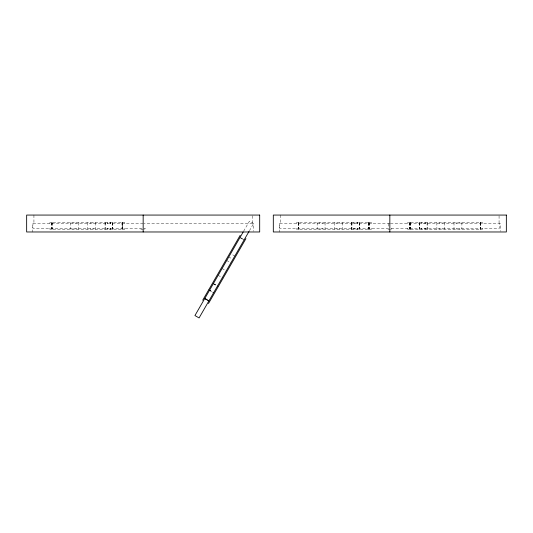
<?xml version="1.0" encoding="UTF-8"?>
<svg xmlns="http://www.w3.org/2000/svg" width="533" height="533" viewBox="0 0 533 533"><rect width="100%" height="100%" fill="white"/><g stroke="black" fill="none" stroke-linecap="round" stroke-linejoin="round"><path stroke-width="0.4" stroke-dasharray="2.67 2" d="M144.663 229.337L145.269 228.297L143.763 228.297M243.621 231.222L249.451 221.128L253.588 223.52L253.588 231.202M249.424 230.729L253.588 223.52L143.997 223.52M391.329 229.337L391.935 228.297M143.164 223.52L32.746 223.52L32.746 231.975M389.836 223.52L279.412 223.52L279.412 231.975M390.429 223.52L500.254 223.52L500.254 231.202M141.958 228.297L32.939 228.297L32.939 223.52M391.262 228.297L499.454 228.297L499.454 223.52M143.224 229.337L141.058 229.337L140.459 228.297M390.609 229.337L387.724 229.337L387.125 228.297M239.983 237.312L244.307 239.81M242.055 238.711L244.221 239.963M239.81 237.605L244.134 240.103M232.734 254.854L235.619 256.52M228.677 256.893L230.842 258.139M226.632 260.437L230.956 262.936M221.988 268.479L226.312 270.971M218.064 275.281L223.107 278.193M213.307 283.516L217.631 286.014M213.28 283.563L218.323 286.474M213.167 283.749L218.217 286.667M208.756 289.725L213.793 292.657M208.736 289.772L213.753 292.73M209.409 290.258L211.574 291.511M205.531 298.653L209.136 300.732M204.759 298.32L206.917 299.573M204.732 298.367L209.056 300.865M208.983 300.985L204.639 298.527L209.662 301.478M499.068 215.832L499.068 223.52M482.525 223.52L482.525 222.581L407.598 222.581L407.598 223.52M482.525 228.297L482.525 229.237L407.598 229.237L407.598 228.297M480.706 222.581L480.706 229.237M480.533 222.581L480.533 229.237M480.366 222.581L480.366 229.237M480.233 222.581L480.233 229.237M461.891 222.581L461.891 229.237M459.406 222.581L459.406 223.52M459.406 228.297L459.406 229.237M456.355 222.581L456.355 223.52M456.355 228.297L456.355 229.237M454.003 222.581L454.003 229.237M444.722 222.581L444.722 229.237M442.104 222.581L442.104 223.52M442.104 228.297L442.104 229.237M439.272 222.581L439.272 223.52M439.272 228.297L439.272 229.237M436.867 222.581L436.867 229.237M427.306 222.581L427.306 229.237M427.08 222.581L427.08 229.237M425.221 222.581L425.221 223.52M425.221 228.297L425.221 229.237M425.101 222.581L425.101 223.52M425.101 228.297L425.101 229.237M424.801 222.581L424.801 223.52M424.801 228.297L424.801 229.237M421.856 222.581L421.889 223.52M421.916 228.297L421.889 229.237M421.723 222.581L421.796 223.52M421.723 228.297L421.723 229.237M419.784 222.581L419.704 229.237M419.684 222.581L419.651 229.237M419.564 222.581L419.564 229.237M410.357 222.581L410.357 229.237M410.257 222.581L410.203 229.237M410.064 222.581L410.064 229.237M409.977 222.581L409.977 229.237M409.83 222.581L409.83 229.237M409.777 222.581L409.777 229.237M388.624 223.52L388.624 228.297L279.605 228.297L279.605 223.52M371.461 223.52L371.461 222.581L296.535 222.581L296.535 223.52M371.461 228.297L371.461 229.237L296.535 229.237L296.535 228.297M369.282 222.581L369.229 229.237M369.076 222.581L369.076 229.237M368.996 222.581L369.036 229.237M368.856 222.581L368.856 229.237M368.796 222.581L368.796 229.237M368.696 222.581L368.696 229.237M359.489 222.581L359.455 229.237M359.375 222.581L359.355 229.237M359.275 222.581L359.275 229.237M357.337 222.581L357.337 223.52M357.337 228.297L357.337 229.237M357.257 223.52L357.197 222.581L357.143 223.52M357.257 229.237L357.197 228.297L357.163 229.237M354.258 222.581L354.258 223.52M354.258 228.297L354.258 229.237M353.959 222.581L353.959 223.52M353.959 228.297L353.959 229.237M353.832 222.581L353.832 223.52M353.832 228.297L353.832 229.237M351.973 222.581L351.973 229.237M351.753 222.581L351.753 229.237M351.7 222.581L351.7 229.237M342.193 222.581L342.193 229.237M339.781 222.581L339.781 223.52M339.781 228.297L339.781 229.237M336.956 222.581L336.956 223.52M336.956 228.297L336.956 229.237M334.338 222.581L334.338 229.237M325.05 222.581L325.05 229.237M322.698 222.581L322.698 223.52M322.698 228.297L322.698 229.237M319.647 222.581L319.647 223.52M319.647 228.297L319.647 229.237M317.162 222.581L317.162 229.237M298.82 222.581L298.82 229.237M298.693 222.581L298.693 229.237M298.527 222.581L298.527 229.237M298.347 222.581L298.347 229.237M280.598 215.066L280.598 223.52M252.402 215.832L252.402 223.52M124.789 223.52L124.789 222.581L49.869 222.581L49.869 223.52M124.789 228.297L124.789 229.237L49.869 229.237L49.869 228.297M122.563 222.581L122.563 229.237M122.184 222.581L122.13 229.237M122.03 222.581L122.03 229.237M112.789 222.581L112.823 229.237M112.71 222.581L112.736 229.237M112.61 222.581L112.61 229.237M110.671 222.581L110.671 223.52M110.671 228.297L110.671 229.237M110.591 222.581L110.591 223.52M110.591 228.297L110.591 229.237M110.478 222.581L110.498 223.52M110.498 228.297L110.498 229.237M107.593 222.581L107.593 223.52M107.593 228.297L107.593 229.237M107.286 222.581L107.286 223.52M107.286 228.297L107.286 229.237M107.166 222.581L107.166 223.52M107.166 228.297L107.166 229.237M105.307 222.581L105.307 229.237M105.034 222.581L105.034 229.237M95.527 222.581L95.527 229.237M93.115 222.581L93.115 223.52M93.115 228.297L93.115 229.237M90.29 222.581L90.29 223.52M90.29 228.297L90.29 229.237M87.665 222.581L87.665 229.237M78.384 222.581L78.384 229.237M76.032 222.581L76.032 223.52M76.032 228.297L76.032 229.237M72.981 222.581L72.981 223.52M72.981 228.297L72.981 229.237M70.496 222.581L70.496 229.237M52.154 222.581L52.154 229.237M52.027 222.581L52.027 229.237M51.861 222.581L51.861 229.237M51.681 222.581L51.681 229.237M33.932 215.066L33.932 223.52M208.869 301.192L204.545 298.693L208.843 301.238M122.37 229.237L122.37 222.581L122.33 229.237"/><path stroke-width="0.8" d="M202.707 300.212L240.17 235.32M243.208 231.942L194.938 315.549L199.076 317.935L249.011 231.449M208.476 303.537L245.94 238.651M389.836 215.066L389.836 231.975M143.164 215.066L143.164 231.975M259.684 215.066L26.65 215.066L26.65 231.975L259.684 231.975L259.684 215.066M506.35 215.066L273.316 215.066L273.316 231.975L506.35 231.975L506.35 215.066"/></g></svg>
